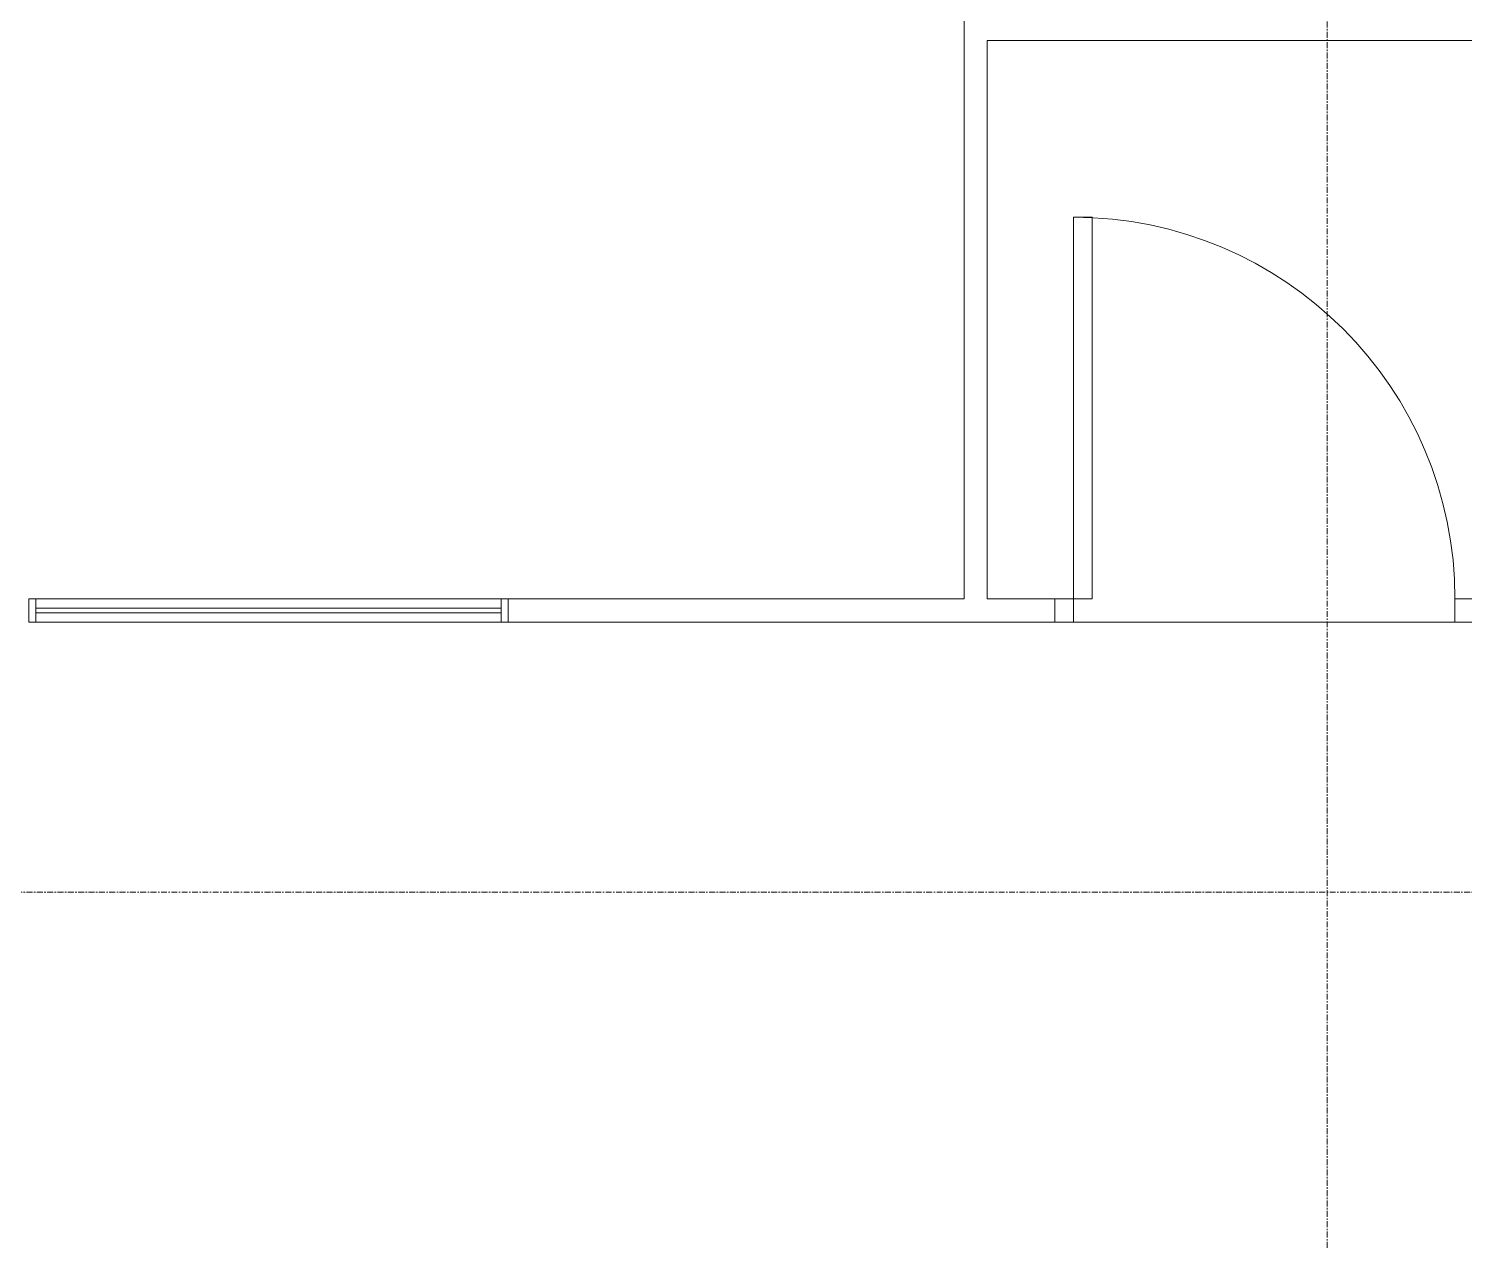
# Model space of a CAD drawing. Header units: millimetres. Extents: x -22227 to 20164, y 15335 to 61747.
# Drawn here: x -14989 to -11904, y 43689 to 46292 of the extents above; entities that cross this region are included whole.
import ezdxf

# ---------------------------------------------------------------- set-up
doc = ezdxf.new("R2010")
doc.units = ezdxf.units.MM
doc.linetypes.add('Grid Line', pattern=[22.225, 12.7, -3.175, 3.175, -3.175])
for name, color, linetype, lineweight in [('A-DETL-GENF', 7, 'Continuous', 5), ('A-WALL', 7, 'Continuous', 9), ('S-GRID', 7, 'Continuous', 9)]:
    doc.layers.add(name, color=color, linetype=linetype, lineweight=lineweight)
for name, color, linetype, lineweight, true_color in [('A-DOOR', 5, 'Continuous', 9, 0x0000ff), ('A-FLOR', 7, 'Continuous', 9, 0x007f00), ('A-GLAZ', 7, 'Continuous', 9, 0x00007f)]:
    doc.layers.add(name, color=color, linetype=linetype, lineweight=lineweight, true_color=true_color)

# ---------------------------------------------------------------- blocks, each defined once
blk = doc.blocks.new('Cư_a đơn - _D5 _900x2200__TrongNha-1164036-MẶT BẰNG BỐ TRÍ THIẾT BỊ')
at = {"layer": 'A-DETL-GENF', "color": 253, "lineweight": 9, "true_color": 0xaaaaaa}
for p, q in [((410, -25), (370, -25)), ((370, -25), (370, -845)), ((410, -25), (410, -845)), ((410, -845), (370, -845))]:
    blk.add_line(p, q, dxfattribs=at)
blk.add_arc((410, -25), 820, 180, 270, dxfattribs=at)
at = {"layer": 'A-DOOR', "color": 254, "true_color": 0xccccff}
for p, q in [((-450, -25), (-450, 25)), ((-450, 25), (-410, 25)), ((-410, -25), (-410, 25)), ((410, 25), (450, 25)), ((410, -25), (410, 25)), ((450, 25), (450, -25)), ((-410, -25), (-450, -25)), ((450, -25), (410, -25))]:
    blk.add_line(p, q, dxfattribs=at)
at = {"layer": 'A-DOOR', "color": 161, "true_color": 0xaaaaff}
for p, q in [((-450, 25), (-410, 25)), ((-410, 25), (-410, -25)), ((410, -25), (410, 25)), ((410, 25), (450, 25)), ((-410, -25), (-450, -25)), ((450, -25), (410, -25))]:
    blk.add_line(p, q, dxfattribs=at)
at = {"layer": 'A-DOOR', "color": 254, "true_color": 0xe0e0ff}
for p, q in [((-450, -25), (-450, 25)), ((450, -25), (450, 25))]:
    blk.add_line(p, q, dxfattribs=at)
blk = doc.blocks.new('AK_OViewTuongPanel - 1000x1200-V22-MẶT BẰNG BỐ TRÍ THIẾT BỊ')
at = {"layer": 'A-GLAZ', "color": 254, "true_color": 0xe0e0ef}
for p, q in [((-515, 25), (-500, 25)), ((-500, 25), (-500, 5)), ((500, 25), (515, 25)), ((500, 5), (500, 25)), ((-500, -25), (-515, -25)), ((-500, -5), (-500, -25)), ((500, -25), (500, -5)), ((515, -25), (500, -25))]:
    blk.add_line(p, q, dxfattribs=at)
at = {"layer": 'A-GLAZ', "color": 7, "true_color": 0xececf5}
for p, q in [((-515, -25), (-515, 25)), ((-500, -5), (-500, 5)), ((-500, 5), (-500, -5)), ((500, 5), (500, -5)), ((500, -5), (500, 5)), ((515, 25), (515, -25))]:
    blk.add_line(p, q, dxfattribs=at)
at = {"layer": 'A-GLAZ', "color": 9, "true_color": 0xaaaad4}
for p, q in [((-515, 25), (-515, -25)), ((-500, 25), (-515, 25)), ((500, 25), (-500, 25)), ((-500, -25), (-500, 25)), ((500, 5), (-500, 5)), ((-500, 5), (-500, -5)), ((515, 25), (500, 25)), ((500, 25), (500, -25)), ((500, -5), (500, 5)), ((515, -25), (515, 25)), ((-515, -25), (-500, -25)), ((-500, -5), (500, -5)), ((-500, -25), (500, -25)), ((500, -25), (515, -25))]:
    blk.add_line(p, q, dxfattribs=at)
at = {"layer": 'A-GLAZ', "color": 254, "true_color": 0xcccce5}
for p, q in [((-500, 25), (500, 25)), ((-500, 5), (500, 5)), ((500, -5), (-500, -5)), ((500, -25), (-500, -25))]:
    blk.add_line(p, q, dxfattribs=at)
blk = doc.blocks.new('AK-SGS-M3-A_rvt-1-MẶT BẰNG BỐ TRÍ THIẾT BỊ')
at = {"layer": 'A-WALL', "color": 253, "true_color": 0xaaaaaa}
for p, q in [((-12978.6, 49740.4), (-12978.6, 45066.9)), ((-12928.6, 45066.9), (-12928.6, 46266.9)), ((-12928.6, 46266.9), (-11838.6, 46266.9)), ((-12978.6, 45066.9), (-13958.6, 45066.9)), ((-12783.6, 45066.9), (-12928.6, 45066.9)), ((-12783.6, 45016.9), (-12783.6, 45066.9)), ((-13958.6, 45016.9), (-12783.6, 45016.9))]:
    blk.add_line(p, q, dxfattribs=at)
at = {"layer": 'A-WALL', "color": 254, "true_color": 0xcccccc}
for p, q in [((-12978.6, 49740.4), (-12978.6, 45066.9)), ((-12928.6, 45066.9), (-12928.6, 46266.9)), ((-12928.6, 46266.9), (-11838.6, 46266.9)), ((-14973.6, 45066.9), (-13973.6, 45066.9)), ((-12978.6, 45066.9), (-13958.6, 45066.9)), ((-12783.6, 45066.9), (-12928.6, 45066.9)), ((-13973.6, 45016.9), (-14973.6, 45016.9)), ((-13958.6, 45016.9), (-12783.6, 45016.9))]:
    blk.add_line(p, q, dxfattribs=at)
at = {"layer": 'A-WALL', "color": 7, "true_color": 0xececec}
for p, q in [((-14973.6, 45066.9), (-14988.6, 45066.9)), ((-13958.6, 45066.9), (-13973.6, 45066.9)), ((-13958.6, 45066.9), (-13958.6, 45016.9)), ((-14988.6, 45016.9), (-14973.6, 45016.9)), ((-13973.6, 45016.9), (-13958.6, 45016.9))]:
    blk.add_line(p, q, dxfattribs=at)
at = {"layer": 'A-WALL', "color": 254, "true_color": 0xe0e0e0}
for p, q in [((-14988.6, 45066.9), (-14973.6, 45066.9)), ((-13973.6, 45066.9), (-14973.6, 45066.9)), ((-13973.6, 45066.9), (-13958.6, 45066.9)), ((-13958.6, 45066.9), (-13958.6, 45016.9)), ((-12783.6, 45066.9), (-12783.6, 45016.9)), ((-14973.6, 45016.9), (-14988.6, 45016.9)), ((-14973.6, 45016.9), (-13973.6, 45016.9)), ((-13958.6, 45016.9), (-13973.6, 45016.9))]:
    blk.add_line(p, q, dxfattribs=at)
at = {"layer": 'A-DOOR', "color": 9, "lineweight": 9, "true_color": 0xaaaad4, "rotation": 180}
blk.add_blockref('Cư_a đơn - _D5 _900x2200__TrongNha-1164036-MẶT BẰNG BỐ TRÍ THIẾT BỊ', (-12333.6, 45041.9), dxfattribs=at)
at = {"layer": 'A-GLAZ', "color": 9, "lineweight": 9, "true_color": 0xaaaad4, "rotation": 180}
blk.add_blockref('AK_OViewTuongPanel - 1000x1200-V22-MẶT BẰNG BỐ TRÍ THIẾT BỊ', (-14473.6, 45041.9), dxfattribs=at)
blk = doc.blocks.new('AK-SGS-M3-Hrvt_rvt-1-MẶT BẰNG BỐ TRÍ THIẾT BỊ')
at = {"layer": 'A-FLOR', "color": 7, "true_color": 0xf3f9f3}
for p, q in [((-14973.6, 45016.9), (-14988.6, 45016.9)), ((-13958.6, 45016.9), (-13973.6, 45016.9))]:
    blk.add_line(p, q, dxfattribs=at)
at = {"layer": 'A-FLOR', "color": 7, "true_color": 0xecf5ec}
for p, q in [((-14988.6, 45016.9), (-14973.6, 45016.9)), ((-13973.6, 45016.9), (-14973.6, 45016.9)), ((-13973.6, 45016.9), (-13958.6, 45016.9))]:
    blk.add_line(p, q, dxfattribs=at)
at = {"layer": 'A-FLOR', "color": 254, "true_color": 0xe0efe0}
for p, q in [((-14973.6, 45016.9), (-13973.6, 45016.9)), ((-12743.6, 45016.9), (-13958.6, 45016.9)), ((-7968.6, 45016.9), (-11923.6, 45016.9))]:
    blk.add_line(p, q, dxfattribs=at)
at = {"layer": 'A-FLOR', "color": 254, "true_color": 0xcce5cc}
for p, q in [((-13958.6, 45016.9), (-12743.6, 45016.9)), ((-11923.6, 45016.9), (-12743.6, 45016.9)), ((-11923.6, 45016.9), (-7968.6, 45016.9))]:
    blk.add_line(p, q, dxfattribs=at)
at = {"layer": 'A-FLOR', "color": 9, "true_color": 0xaad4aa}
blk.add_line((-12743.6, 45016.9), (-11923.6, 45016.9), dxfattribs=at)

msp = doc.modelspace()

# ---------------------------------------------------------------- linework, layer by layer
at = {"layer": 'S-GRID', "linetype": 'Grid Line'}
for p, q in [((-12198.6, 15335.3), (-12198.6, 59870.5)), ((14912.1, 44436.9), (-21036.6, 44436.9))]:
    msp.add_line(p, q, dxfattribs=at)

# ---------------------------------------------------------------- block references
at = {"lineweight": 5}
for name in ['AK-SGS-M3-Hrvt_rvt-1-MẶT BẰNG BỐ TRÍ THIẾT BỊ', 'AK-SGS-M3-A_rvt-1-MẶT BẰNG BỐ TRÍ THIẾT BỊ']:
    msp.add_blockref(name, (0, 0), dxfattribs=at)

doc.saveas('drawing.dxf')
